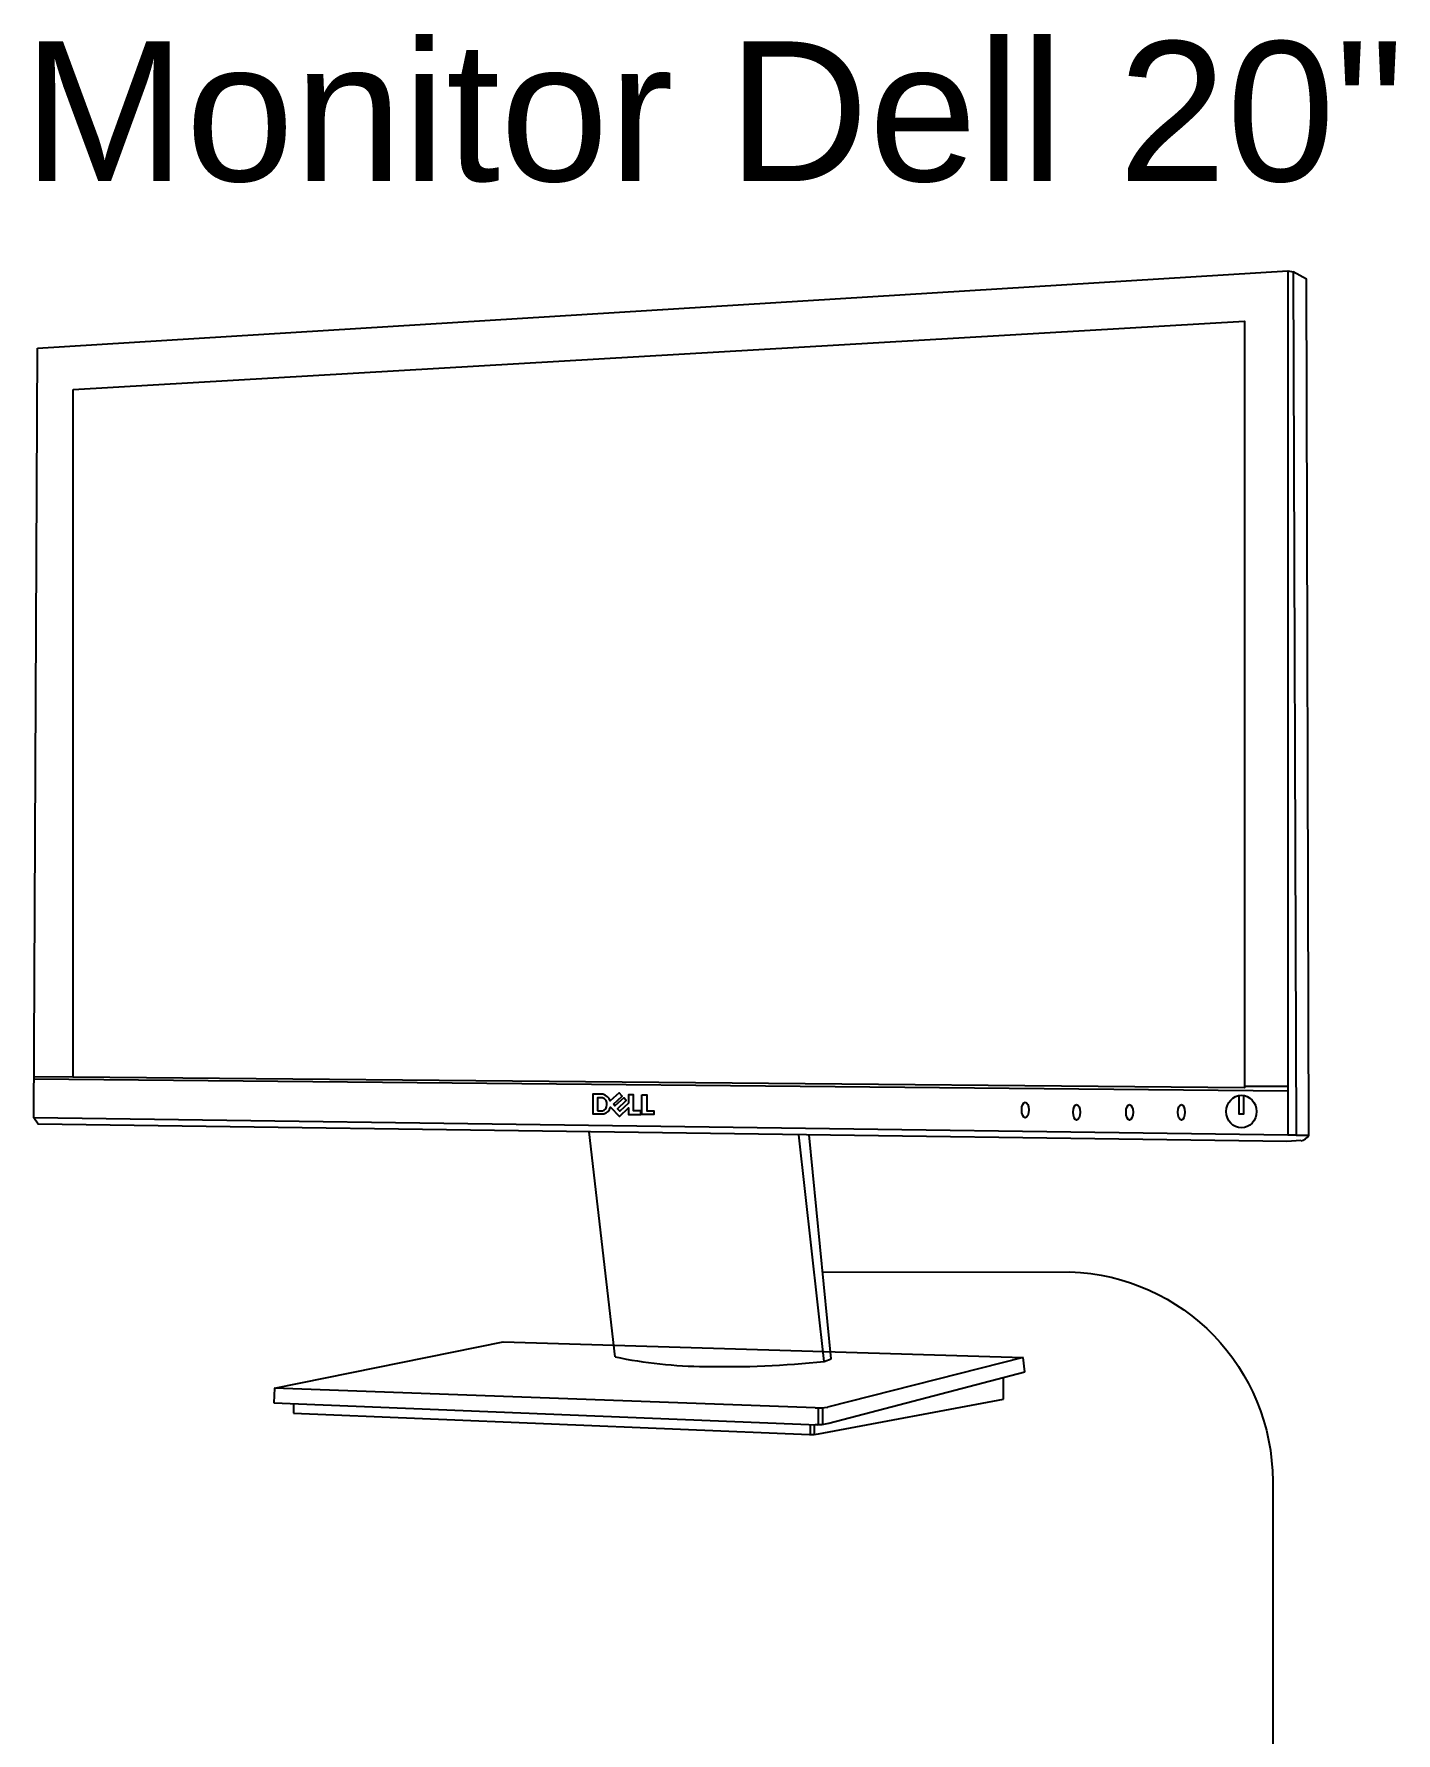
# Model space of a CAD drawing. Header units: millimetres. Extents: x 7106 to 73427, y -466 to 50348.
# Drawn here: x 34886 to 39762, y 5521 to 11602 of the extents above; entities that cross this region are included whole.
import ezdxf

# ---------------------------------------------------------------- set-up
doc = ezdxf.new("R2010")
doc.units = ezdxf.units.MM
for name, color, linetype in [('CCTV', 7, 'Continuous'), ('Cotas', 1, 'Continuous'), ('edificio', 4, 'Continuous')]:
    doc.layers.add(name, color=color, linetype=linetype)
doc.styles.add('Genedis', font='arial.ttf')

# ---------------------------------------------------------------- blocks, each defined once
blk = doc.blocks.new('MONITOR DELL 19¨')
at = {"layer": 'Cotas'}
for p, q in [((-474.5, 344), (-513.3, 344.2)), ((730.5, 330), (-513.3, 342)), ((687.5, 335), (730.5, 335)), ((63, 66.5), (37.5, 289.8)), ((270.5, 62), (245.5, 286.8)), ((277.5, 64.5), (255.5, 286.7)), ((743.5, 281), (729.5, 280)), ((-275, 35.5), (-48, 81.5)), ((-48, 81.5), (468, 66)), ((270.5, 62), (277.5, 64.5)), ((468, 66), (274, 16.5)), ((275.1, 0.6), (469.5, 51.5)), ((469.5, 51.5), (468, 66)), ((-275, 35.5), (-275.5, 21)), ((261.5, 15.8), (-275, 35.5)), ((448.5, 24.5), (448.3, 45.9)), ((-275.5, 21), (263.6, -0.8)), ((-256, 20.2), (-256, 10.5)), ((265, -10), (448.5, 24.5)), ((-256, 10.5), (256, -10.5)), ((264.5, 15.8), (264.5, -0.8)), ((269, 16), (269, -0.5)), ((257, -10.5), (257, -0.5)), ((260.5, -0.7), (260.5, -10.5))]:
    blk.add_line(p, q, dxfattribs=at)
for points in [[(-510, 1067), (730.5, 1143.8), (730.5, 286.5), (-513.5, 303.5), (-510, 1067)], [(730.5, 1143.8), (736, 1143), (739, 286.5), (730.5, 286.5)], [(739, 286.5), (751.5, 286.5), (749, 1135.5), (736, 1143)], [(682, 325.8), (682, 307.5), (687, 307.5), (687, 325.8)], [(729.5, 280), (-509.5, 297.5), (-513.5, 303.5)]]:
    blk.add_lwpolyline(points, dxfattribs=at)
for points in [[(-474.5, 1026), (687.5, 1094), (687.5, 333.5), (-474.5, 344)], [(89.5, 326.5), (94.5, 326.5), (94.5, 310.5), (101.5, 310.5), (101.5, 307), (89.5, 307), (89.5, 318.3)]]:
    blk.add_lwpolyline(points, close=True, dxfattribs=at)
for points in [[(61.4, 317.1), (70.1, 325.1), (67, 328.5), (58.3, 320.4, 0.247826), (51, 327), (41, 327), (41, 307.5), (52, 307.5, 0.251072), (58.6, 314.1), (67.3, 304.9), (76.5, 313.5), (76.5, 307), (88.5, 307), (88.5, 310.5), (81.5, 310.5), (81.5, 326.5), (76.5, 326.5), (76.5, 318.3), (67.8, 310.3), (65.6, 312.6), (74.2, 320.7), (71.6, 323.5), (62.9, 315.4)], [(45.5, 310.5), (50.5, 310.5, 0.348019), (55, 316.5, 0.383198), (50.5, 323.5), (45.5, 323.5)]]:
    blk.add_lwpolyline(points, format="xyb", close=True, dxfattribs=at)
blk.add_lwpolyline([(63, 66.5, 0.048757), (152.5, 57, 0.031767), (270.5, 62)], format="xyb", dxfattribs=at)
for centre, radius, start, end in [((741.6, 292.3), 11.5, 279.4623, 329.5547), ((264, 83.1), 67.3, 267.8983, 278.5731), ((264.3, 42.3), 43, 266.2949, 284.771), ((258.3, 29), 39.5, 266.6335, 279.7261)]:
    blk.add_arc(centre, radius, start, end, dxfattribs=at)
for centre, major_axis, ratio in [((684.5, 309.8), (0, 16.2), 0.927808), ((470, 311.5), (0, 7.75), 0.448143), ((521, 309.2), (0, 7.75), 0.448143), ((573.5, 309.2), (0, 7.75), 0.448143), ((625, 309.2), (0, 7.75), 0.448143)]:
    blk.add_ellipse(centre, major_axis=major_axis, ratio=ratio, dxfattribs=at)

msp = doc.modelspace()

# ---------------------------------------------------------------- linework, layer by layer
at = {"layer": 'CCTV'}
msp.add_lwpolyline([(37708.9, 7170.7), (38594.5, 7171.3, -0.404733), (39320.2, 6421.7), (39320.2, 3154.5)], format="xyb", dxfattribs=at)

# ---------------------------------------------------------------- block references
at = {"layer": 'Cotas', "xscale": 3.608120407729928, "yscale": 3.608120407729928, "zscale": 3.608120407729928}
msp.add_blockref('MONITOR DELL 19¨', (36738.4, 6627.2), dxfattribs=at)

# ---------------------------------------------------------------- texts
at = {"layer": 'edificio', "style": 'Genedis'}
msp.add_text('Monitor Dell 20"', height=500, dxfattribs=at).set_placement((34846.6, 11075.5))

doc.saveas('drawing.dxf')
